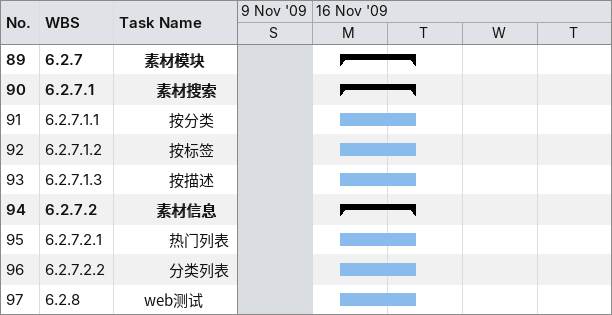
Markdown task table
| ID | WBS | Task | Start | Finish |
|---|---|---|---|---|
| 89 | 6.2.7 | **素材模块** | 2009-11-16 | 2009-11-17 |
| 90 | 6.2.7.1 | **素材搜索** | 2009-11-16 | 2009-11-17 |
| 91 | 6.2.7.1.1 | 按分类 | 2009-11-16 | 2009-11-17 |
| 92 | 6.2.7.1.2 | 按标签 | 2009-11-16 | 2009-11-17 |
| 93 | 6.2.7.1.3 | 按描述 | 2009-11-16 | 2009-11-17 |
| 94 | 6.2.7.2 | **素材信息** | 2009-11-16 | 2009-11-17 |
| 95 | 6.2.7.2.1 | 热门列表 | 2009-11-16 | 2009-11-17 |
| 96 | 6.2.7.2.2 | 分类列表 | 2009-11-16 | 2009-11-17 |
| 97 | 6.2.8 | web测试 | 2009-11-16 | 2009-11-17 |
